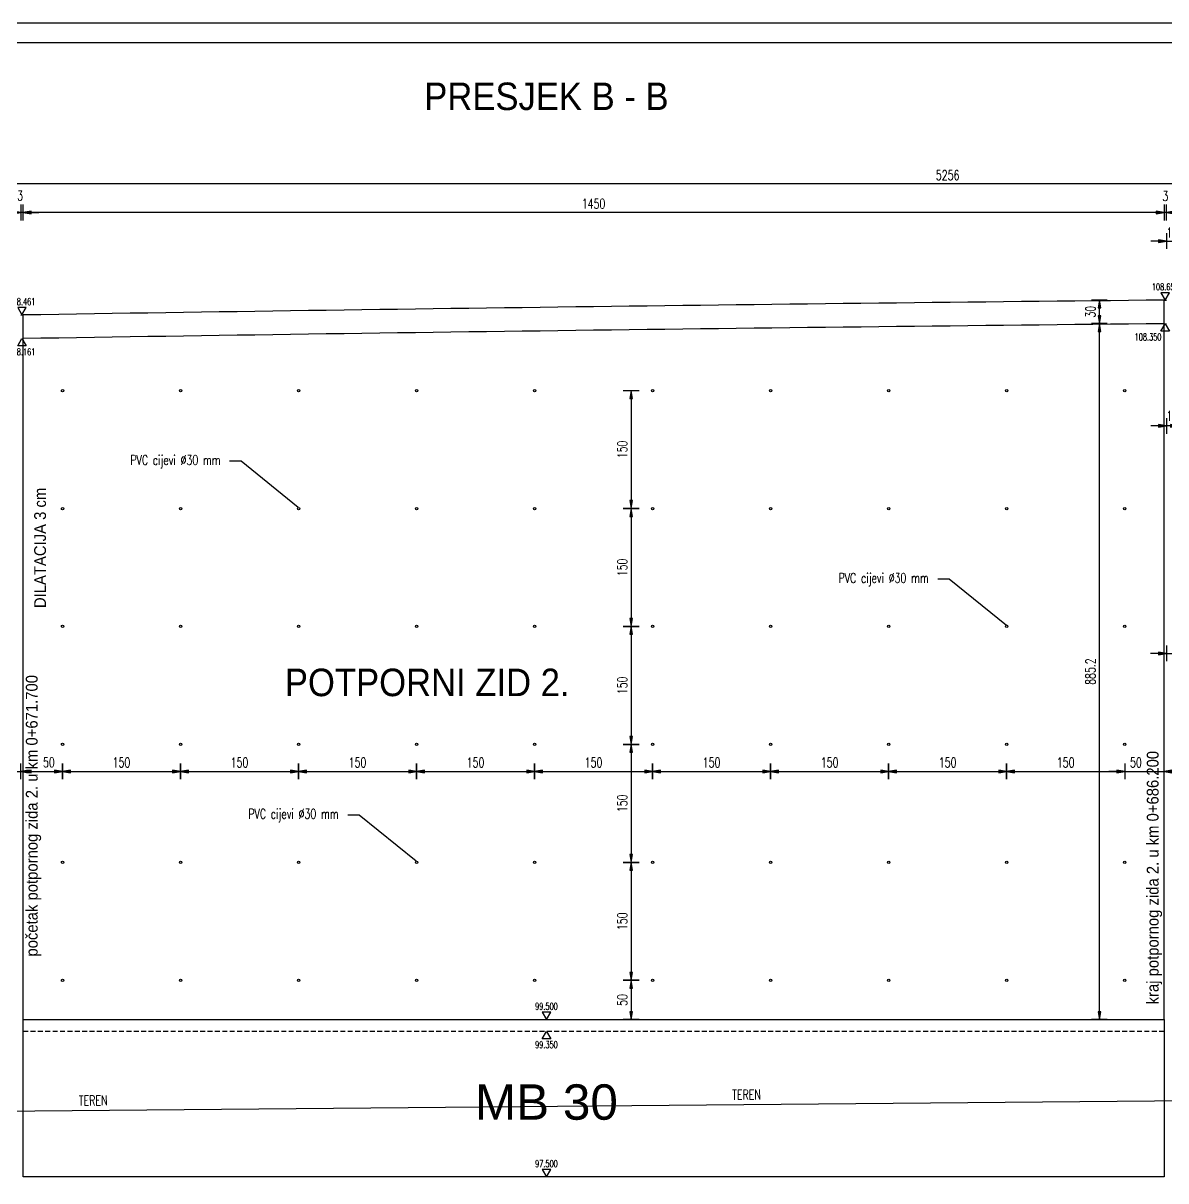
# Model space of a CAD drawing. Extents: x 5880 to 13065, y 60271 to 65757.
# Drawn here: x 7778 to 9230, y 64285 to 65757 of the extents above; entities that cross this region are included whole.
import ezdxf
from ezdxf.enums import TextEntityAlignment as Align

# ---------------------------------------------------------------- set-up
doc = ezdxf.new("R2010")
doc.units = 0
doc.header["$LTSCALE"] = 50
doc.header["$PDMODE"] = 34
doc.header["$PDSIZE"] = 5
doc.linetypes.add('HIDDEN2', pattern=[0.1875, 0.125, -0.0625])
doc.layers.get('DEFPOINTS').update_dxf_attribs({"linetype": 'CONTINUOUS'})
for name, color, linetype in [('BETON', 7, 'CONTINUOUS'), ('KOTE', 4, 'CONTINUOUS'), ('NEVIDLJIVO', 9, 'HIDDEN2'), ('TANKO', 8, 'CONTINUOUS'), ('TEKST', 7, 'CONTINUOUS')]:
    doc.layers.add(name, color=color, linetype=linetype)
doc.styles.add('KOTE', font='romans.shx', dxfattribs={"width": 0.7})
doc.styles.add('NASLOV', font='ARIAL.TTF')
doc.styles.get("Standard").update_dxf_attribs({"font": 'romans.shx', "width": 0.9})
doc.dimstyles.new('M50', dxfattribs={"dimscale": 100, "dimtxt": 0.125, "dimasz": 0.1, "dimexe": 0.4, "dimexo": 2, "dimgap": 0.05, "dimtad": 1, "dimdec": 1, "dimrnd": 0.01, "dimdsep": 46, "dimtxsty": 'KOTE', "dimblk1": 'S', "dimblk2": 'S', "dimsah": 1, "dimcen": 0.4, "dimdle": 0.4, "dimse1": 1, "dimse2": 1, "dimclrd": 8, "dimclre": 251, "dimclrt": 4, "dimadec": 0, "dimazin": 0, "dimtfac": 1, "dimtdec": 1, "dimtmove": 2, "dimatfit": 3, "dimldrblk": 'S', "dimfxl": 0, "dimtvp": 1, "dimtolj": 1, "dimtzin": 4, "dimarcsym": 0})

# ---------------------------------------------------------------- blocks, each defined once
blk = doc.blocks.new('GKOT')
at = {"layer": 'TANKO'}
blk.add_lwpolyline([(0, 0), (0.155, 0.268), (-0.155, 0.268)], close=True, dxfattribs=at)
at = {"layer": 'KOTE', "style": 'KOTE', "width": 0.7}
blk.add_attdef('KOTA', text='', height=0.25, dxfattribs=at).set_placement((0, 0.482), align=Align.MIDDLE)
blk = doc.blocks.new('S')
at = {"layer": 'KOTE', "color": 9}
blk.add_line((0, 1), (0, -1), dxfattribs=at)
blk.add_lwpolyline([(-1, 0.17), (-1, -0.17), (0, 0)], close=True, dxfattribs=at)
at = {"layer": 'KOTE', "color": 9, "linetype": 'ByBlock'}
blk.add_solid([(-1, 0.17), (-1, -0.17), (0, 0)], dxfattribs=at)
blk = doc.blocks.new('*D129')
at = {"layer": 'DEFPOINTS', "color": 0}
for p in [(9228.2, 65516.3), (9228.2, 65404.9), (9231.3, 65404.9)]:
    blk.add_point(p, dxfattribs=at)
at = {"layer": 'TANKO', "color": 8, "lineweight": -2}
for p, q in [((9218.2, 65516.3), (9208.2, 65516.3)), ((9231.3, 65516.3), (9228.2, 65516.3)), ((9241.3, 65516.3), (9251.3, 65516.3))]:
    blk.add_line(p, q, dxfattribs=at)
at = {"layer": 'TANKO', "color": 8, "lineweight": -2, "xscale": 10, "yscale": 10, "zscale": 10}
blk.add_blockref('S', (9228.2, 65516.3), dxfattribs=at)
at = {"layer": 'TANKO', "color": 8, "lineweight": -2, "xscale": 10, "yscale": 10, "zscale": 10, "rotation": 180}
blk.add_blockref('S', (9231.3, 65516.3), dxfattribs=at)
at = {"layer": 'TANKO', "color": 4, "insert": (9229.9, 65537.2), "char_height": 12.5, "attachment_point": 5, "style": 'KOTE'}
blk.add_mtext('\\A1;3', dxfattribs=at)
blk = doc.blocks.new('*D130')
at = {"layer": 'DEFPOINTS', "color": 0}
for p in [(7778.2, 65516.3), (9228.2, 65404.9), (7778.2, 65386)]:
    blk.add_point(p, dxfattribs=at)
at = {"layer": 'TANKO', "color": 8, "lineweight": -2}
blk.add_line((9218.2, 65516.3), (7788.2, 65516.3), dxfattribs=at)
at = {"layer": 'TANKO', "color": 8, "lineweight": -2, "xscale": 10, "yscale": 10, "zscale": 10, "rotation": 180}
blk.add_blockref('S', (7778.2, 65516.3), dxfattribs=at)
at = {"layer": 'TANKO', "color": 8, "lineweight": -2, "xscale": 10, "yscale": 10, "zscale": 10}
blk.add_blockref('S', (9228.2, 65516.3), dxfattribs=at)
at = {"layer": 'TANKO', "color": 4, "insert": (8503.2, 65527.5), "char_height": 12.5, "attachment_point": 5, "style": 'KOTE'}
blk.add_mtext('\\A1;1450', dxfattribs=at)
blk = doc.blocks.new('*D131')
at = {"layer": 'DEFPOINTS', "color": 0}
for p in [(7775.2, 65516.3), (7775.2, 65385.9), (7778.2, 65386)]:
    blk.add_point(p, dxfattribs=at)
at = {"layer": 'TANKO', "color": 8, "lineweight": -2}
for p, q in [((7765.2, 65516.3), (7755.2, 65516.3)), ((7778.2, 65516.3), (7775.2, 65516.3)), ((7788.2, 65516.3), (7798.2, 65516.3))]:
    blk.add_line(p, q, dxfattribs=at)
at = {"layer": 'TANKO', "color": 8, "lineweight": -2, "xscale": 10, "yscale": 10, "zscale": 10}
blk.add_blockref('S', (7775.2, 65516.3), dxfattribs=at)
at = {"layer": 'TANKO', "color": 8, "lineweight": -2, "xscale": 10, "yscale": 10, "zscale": 10, "rotation": 180}
blk.add_blockref('S', (7778.2, 65516.3), dxfattribs=at)
at = {"layer": 'TANKO', "color": 4, "insert": (7774.4, 65537.8), "char_height": 12.5, "attachment_point": 5, "style": 'KOTE'}
blk.add_mtext('\\A1;3', dxfattribs=at)
blk = doc.blocks.new('*D132')
at = {"layer": 'DEFPOINTS', "color": 0}
for p in [(9146, 65375.1), (9246.3, 65375.1), (9246.2, 64489.9)]:
    blk.add_point(p, dxfattribs=at)
at = {"layer": 'TANKO', "color": 8, "lineweight": -2}
blk.add_line((9146, 64499.9), (9146, 65365.1), dxfattribs=at)
at = {"layer": 'TANKO', "color": 8, "lineweight": -2, "xscale": 10, "yscale": 10, "zscale": 10}
for p, rotation in [((9146, 65375.1), 89.99801480159866), ((9146, 64489.9), 269.9980148015986)]:
    blk.add_blockref('S', p, dxfattribs=dict(at, rotation=rotation))
at = {"layer": 'TANKO', "color": 4, "insert": (9134.7, 64932.5), "char_height": 12.5, "attachment_point": 5, "rotation": 89.998, "style": 'KOTE'}
blk.add_mtext('\\A1;885.2', dxfattribs=at)
blk = doc.blocks.new('*D133')
at = {"layer": 'DEFPOINTS', "color": 0}
for p in [(9146, 65405.1), (9246.3, 65405.1), (9246.3, 65375.1)]:
    blk.add_point(p, dxfattribs=at)
at = {"layer": 'TANKO', "color": 8, "lineweight": -2}
blk.add_line((9146, 65385.1), (9146, 65395.1), dxfattribs=at)
at = {"layer": 'TANKO', "color": 8, "lineweight": -2, "xscale": 10, "yscale": 10, "zscale": 10}
for p, rotation in [((9146, 65405.1), 89.99801480159866), ((9146, 65375.1), 269.9980148015986)]:
    blk.add_blockref('S', p, dxfattribs=dict(at, rotation=rotation))
at = {"layer": 'TANKO', "color": 4, "insert": (9134.8, 65390.1), "char_height": 12.5, "attachment_point": 5, "rotation": 89.998, "style": 'KOTE'}
blk.add_mtext('\\A1;30', dxfattribs=at)
blk = doc.blocks.new('*D137')
at = {"layer": 'DEFPOINTS', "color": 0}
for p in [(6325.2, 65552.6), (11581.2, 65417.8), (6325.2, 65358.6)]:
    blk.add_point(p, dxfattribs=at)
at = {"layer": 'TANKO', "color": 8, "lineweight": -2}
blk.add_line((11571.2, 65552.6), (6335.2, 65552.6), dxfattribs=at)
at = {"layer": 'TANKO', "color": 8, "lineweight": -2, "xscale": 10, "yscale": 10, "zscale": 10, "rotation": 180}
blk.add_blockref('S', (6325.2, 65552.6), dxfattribs=at)
at = {"layer": 'TANKO', "color": 8, "lineweight": -2, "xscale": 10, "yscale": 10, "zscale": 10}
blk.add_blockref('S', (11581.2, 65552.6), dxfattribs=at)
at = {"layer": 'TANKO', "color": 4, "insert": (8953.2, 65563.8), "char_height": 12.5, "attachment_point": 5, "style": 'KOTE'}
blk.add_mtext('\\A1;5256', dxfattribs=at)
blk = doc.blocks.new('*D152')
at = {"layer": 'DEFPOINTS', "color": 0}
for p in [(9246.3, 65305.1), (9271.3, 65305.1), (9271.3, 65244.9)]:
    blk.add_point(p, dxfattribs=at)
at = {"layer": 'TANKO', "color": 8, "lineweight": -2}
for p, q in [((9236.3, 65244.9), (9226.3, 65244.9)), ((9246.3, 65244.9), (9271.3, 65244.9)), ((9281.3, 65244.9), (9291.3, 65244.9))]:
    blk.add_line(p, q, dxfattribs=at)
at = {"layer": 'TANKO', "color": 8, "lineweight": -2, "xscale": 10, "yscale": 10, "zscale": 10}
blk.add_blockref('S', (9246.3, 65244.9), dxfattribs=at)
at = {"layer": 'TANKO', "color": 8, "lineweight": -2, "xscale": 10, "yscale": 10, "zscale": 10, "rotation": 180}
blk.add_blockref('S', (9271.3, 65244.9), dxfattribs=at)
at = {"layer": 'TANKO', "color": 4, "insert": (9258.8, 65256.2), "char_height": 12.5, "attachment_point": 5, "style": 'KOTE'}
blk.add_mtext('\\A1;25', dxfattribs=at)
blk = doc.blocks.new('*D587')
at = {"layer": 'DEFPOINTS', "color": 0}
for p in [(9231.3, 65305.1), (9246.2, 65305.1), (9231.3, 65244.9)]:
    blk.add_point(p, dxfattribs=at)
at = {"layer": 'TANKO', "color": 8, "lineweight": -2}
for p, q in [((9221.3, 65244.9), (9211.3, 65244.9)), ((9246.2, 65244.9), (9231.3, 65244.9)), ((9256.2, 65244.9), (9266.2, 65244.9))]:
    blk.add_line(p, q, dxfattribs=at)
at = {"layer": 'TANKO', "color": 8, "lineweight": -2, "xscale": 10, "yscale": 10, "zscale": 10}
blk.add_blockref('S', (9231.3, 65244.9), dxfattribs=at)
at = {"layer": 'TANKO', "color": 8, "lineweight": -2, "xscale": 10, "yscale": 10, "zscale": 10, "rotation": 180}
blk.add_blockref('S', (9246.2, 65244.9), dxfattribs=at)
at = {"layer": 'TANKO', "color": 4, "insert": (9238.7, 65257.7), "char_height": 12.5, "attachment_point": 5, "style": 'KOTE'}
blk.add_mtext('\\A1;15', dxfattribs=at)
blk = doc.blocks.new('*D588')
at = {"layer": 'DEFPOINTS', "color": 0}
for p in [(9246.2, 65479.9), (9231.3, 65404.9), (9246.2, 65405.1)]:
    blk.add_point(p, dxfattribs=at)
at = {"layer": 'TANKO', "color": 8, "lineweight": -2}
for p, q in [((9221.3, 65479.9), (9211.3, 65479.9)), ((9231.3, 65479.9), (9246.2, 65479.9)), ((9256.2, 65479.9), (9266.2, 65479.9))]:
    blk.add_line(p, q, dxfattribs=at)
at = {"layer": 'TANKO', "color": 8, "lineweight": -2, "xscale": 10, "yscale": 10, "zscale": 10}
blk.add_blockref('S', (9231.3, 65479.9), dxfattribs=at)
at = {"layer": 'TANKO', "color": 8, "lineweight": -2, "xscale": 10, "yscale": 10, "zscale": 10, "rotation": 180}
blk.add_blockref('S', (9246.2, 65479.9), dxfattribs=at)
at = {"layer": 'TANKO', "color": 4, "insert": (9238.7, 65490.8), "char_height": 12.5, "attachment_point": 5, "style": 'KOTE'}
blk.add_mtext('\\A1;15', dxfattribs=at)
blk = doc.blocks.new('dKOT')
at = {"layer": 'TANKO'}
blk.add_lwpolyline([(0, 0), (0.155, -0.268), (-0.155, -0.268)], close=True, dxfattribs=at)
at = {"layer": 'KOTE', "style": 'KOTE', "width": 0.7}
blk.add_attdef('KOTA', text='', height=0.25, dxfattribs=at).set_placement((0, -0.482), align=Align.MIDDLE)
blk = doc.blocks.new('*D632')
at = {"layer": 'DEFPOINTS', "color": 0}
for p in [(7725.2, 64838.4), (7775.2, 64824.7), (7775.2, 64805.6)]:
    blk.add_point(p, dxfattribs=at)
at = {"layer": 'TANKO', "color": 8, "lineweight": -2}
for p, q in [((7715.2, 64805.6), (7705.2, 64805.6)), ((7725.2, 64805.6), (7775.2, 64805.6)), ((7785.2, 64805.6), (7795.2, 64805.6))]:
    blk.add_line(p, q, dxfattribs=at)
at = {"layer": 'TANKO', "color": 8, "lineweight": -2, "xscale": 10, "yscale": 10, "zscale": 10}
blk.add_blockref('S', (7725.2, 64805.6), dxfattribs=at)
at = {"layer": 'TANKO', "color": 8, "lineweight": -2, "xscale": 10, "yscale": 10, "zscale": 10, "rotation": 180}
blk.add_blockref('S', (7775.2, 64805.6), dxfattribs=at)
at = {"layer": 'TANKO', "color": 4, "insert": (7739.5, 64816.9), "char_height": 12.5, "attachment_point": 5, "style": 'KOTE'}
blk.add_mtext('\\A1;50', dxfattribs=at)
blk = doc.blocks.new('*D633')
at = {"layer": 'DEFPOINTS', "color": 0}
for p in [(8576.7, 65289.9), (8551, 65139.9), (8576.7, 65139.9)]:
    blk.add_point(p, dxfattribs=at)
at = {"layer": 'TANKO', "color": 8, "lineweight": -2}
blk.add_line((8551, 65279.9), (8551, 65149.9), dxfattribs=at)
at = {"layer": 'TANKO', "color": 8, "lineweight": -2, "xscale": 10, "yscale": 10, "zscale": 10}
for p, rotation in [((8551, 65289.9), 90), ((8551, 65139.9), 270)]:
    blk.add_blockref('S', p, dxfattribs=dict(at, rotation=rotation))
at = {"layer": 'TANKO', "color": 4, "insert": (8539.7, 65214.9), "char_height": 12.5, "attachment_point": 5, "rotation": 90, "style": 'KOTE'}
blk.add_mtext('\\A1;150', dxfattribs=at)
blk = doc.blocks.new('*D634')
at = {"layer": 'DEFPOINTS', "color": 0}
for p in [(8576.7, 65139.9), (8551, 64989.9), (8576.7, 64989.9)]:
    blk.add_point(p, dxfattribs=at)
at = {"layer": 'TANKO', "color": 8, "lineweight": -2}
blk.add_line((8551, 65129.9), (8551, 64999.9), dxfattribs=at)
at = {"layer": 'TANKO', "color": 8, "lineweight": -2, "xscale": 10, "yscale": 10, "zscale": 10}
for p, rotation in [((8551, 65139.9), 90), ((8551, 64989.9), 270)]:
    blk.add_blockref('S', p, dxfattribs=dict(at, rotation=rotation))
at = {"layer": 'TANKO', "color": 4, "insert": (8539.7, 65064.9), "char_height": 12.5, "attachment_point": 5, "rotation": 90, "style": 'KOTE'}
blk.add_mtext('\\A1;150', dxfattribs=at)
blk = doc.blocks.new('*D635')
at = {"layer": 'DEFPOINTS', "color": 0}
for p in [(8576.7, 64989.9), (8551, 64839.9), (8576.7, 64839.9)]:
    blk.add_point(p, dxfattribs=at)
at = {"layer": 'TANKO', "color": 8, "lineweight": -2}
blk.add_line((8551, 64979.9), (8551, 64849.9), dxfattribs=at)
at = {"layer": 'TANKO', "color": 8, "lineweight": -2, "xscale": 10, "yscale": 10, "zscale": 10}
for p, rotation in [((8551, 64989.9), 90), ((8551, 64839.9), 270)]:
    blk.add_blockref('S', p, dxfattribs=dict(at, rotation=rotation))
at = {"layer": 'TANKO', "color": 4, "insert": (8539.7, 64914.9), "char_height": 12.5, "attachment_point": 5, "rotation": 90, "style": 'KOTE'}
blk.add_mtext('\\A1;150', dxfattribs=at)
blk = doc.blocks.new('*D636')
at = {"layer": 'DEFPOINTS', "color": 0}
for p in [(8576.7, 64839.9), (8551, 64689.9), (8576.7, 64689.9)]:
    blk.add_point(p, dxfattribs=at)
at = {"layer": 'TANKO', "color": 8, "lineweight": -2}
blk.add_line((8551, 64829.9), (8551, 64699.9), dxfattribs=at)
at = {"layer": 'TANKO', "color": 8, "lineweight": -2, "xscale": 10, "yscale": 10, "zscale": 10}
for p, rotation in [((8551, 64839.9), 90), ((8551, 64689.9), 270)]:
    blk.add_blockref('S', p, dxfattribs=dict(at, rotation=rotation))
at = {"layer": 'TANKO', "color": 4, "insert": (8539.7, 64764.9), "char_height": 12.5, "attachment_point": 5, "rotation": 90, "style": 'KOTE'}
blk.add_mtext('\\A1;150', dxfattribs=at)
blk = doc.blocks.new('*D637')
at = {"layer": 'DEFPOINTS', "color": 0}
for p in [(8576.7, 64689.9), (8551, 64539.9), (8576.7, 64539.9)]:
    blk.add_point(p, dxfattribs=at)
at = {"layer": 'TANKO', "color": 8, "lineweight": -2}
blk.add_line((8551, 64679.9), (8551, 64549.9), dxfattribs=at)
at = {"layer": 'TANKO', "color": 8, "lineweight": -2, "xscale": 10, "yscale": 10, "zscale": 10}
for p, rotation in [((8551, 64689.9), 90), ((8551, 64539.9), 270)]:
    blk.add_blockref('S', p, dxfattribs=dict(at, rotation=rotation))
at = {"layer": 'TANKO', "color": 4, "insert": (8539.7, 64614.9), "char_height": 12.5, "attachment_point": 5, "rotation": 90, "style": 'KOTE'}
blk.add_mtext('\\A1;150', dxfattribs=at)
blk = doc.blocks.new('*D638')
at = {"layer": 'DEFPOINTS', "color": 0}
for p in [(8576.7, 64539.9), (8551, 64489.9), (8576.7, 64489.9)]:
    blk.add_point(p, dxfattribs=at)
at = {"layer": 'TANKO', "color": 8, "lineweight": -2}
blk.add_line((8551, 64529.9), (8551, 64499.9), dxfattribs=at)
at = {"layer": 'TANKO', "color": 8, "lineweight": -2, "xscale": 10, "yscale": 10, "zscale": 10}
for p, rotation in [((8551, 64539.9), 90), ((8551, 64489.9), 270)]:
    blk.add_blockref('S', p, dxfattribs=dict(at, rotation=rotation))
at = {"layer": 'TANKO', "color": 4, "insert": (8539.7, 64514.9), "char_height": 12.5, "attachment_point": 5, "rotation": 90, "style": 'KOTE'}
blk.add_mtext('\\A1;50', dxfattribs=at)
blk = doc.blocks.new('*D639')
at = {"layer": 'DEFPOINTS', "color": 0}
for p in [(7828.2, 64838.4), (7778.2, 64826.6), (7828.2, 64805.6)]:
    blk.add_point(p, dxfattribs=at)
at = {"layer": 'TANKO', "color": 8, "lineweight": -2}
blk.add_line((7788.2, 64805.6), (7818.2, 64805.6), dxfattribs=at)
at = {"layer": 'TANKO', "color": 8, "lineweight": -2, "xscale": 10, "yscale": 10, "zscale": 10, "rotation": 180}
blk.add_blockref('S', (7778.2, 64805.6), dxfattribs=at)
at = {"layer": 'TANKO', "color": 8, "lineweight": -2, "xscale": 10, "yscale": 10, "zscale": 10}
blk.add_blockref('S', (7828.2, 64805.6), dxfattribs=at)
at = {"layer": 'TANKO', "color": 4, "insert": (7810.9, 64817.1), "char_height": 12.5, "attachment_point": 5, "style": 'KOTE'}
blk.add_mtext('\\A1;50', dxfattribs=at)
blk = doc.blocks.new('*D640')
at = {"layer": 'DEFPOINTS', "color": 0}
for p in [(7828.2, 64838.4), (7978.2, 64838.4), (7978.2, 64805.6)]:
    blk.add_point(p, dxfattribs=at)
at = {"layer": 'TANKO', "color": 8, "lineweight": -2}
blk.add_line((7838.2, 64805.6), (7968.2, 64805.6), dxfattribs=at)
at = {"layer": 'TANKO', "color": 8, "lineweight": -2, "xscale": 10, "yscale": 10, "zscale": 10, "rotation": 180}
blk.add_blockref('S', (7828.2, 64805.6), dxfattribs=at)
at = {"layer": 'TANKO', "color": 8, "lineweight": -2, "xscale": 10, "yscale": 10, "zscale": 10}
blk.add_blockref('S', (7978.2, 64805.6), dxfattribs=at)
at = {"layer": 'TANKO', "color": 4, "insert": (7903.2, 64816.9), "char_height": 12.5, "attachment_point": 5, "style": 'KOTE'}
blk.add_mtext('\\A1;150', dxfattribs=at)
blk = doc.blocks.new('*D641')
at = {"layer": 'DEFPOINTS', "color": 0}
for p in [(7978.2, 64838.4), (8128.2, 64838.4), (8128.2, 64805.6)]:
    blk.add_point(p, dxfattribs=at)
at = {"layer": 'TANKO', "color": 8, "lineweight": -2}
blk.add_line((7988.2, 64805.6), (8118.2, 64805.6), dxfattribs=at)
at = {"layer": 'TANKO', "color": 8, "lineweight": -2, "xscale": 10, "yscale": 10, "zscale": 10, "rotation": 180}
blk.add_blockref('S', (7978.2, 64805.6), dxfattribs=at)
at = {"layer": 'TANKO', "color": 8, "lineweight": -2, "xscale": 10, "yscale": 10, "zscale": 10}
blk.add_blockref('S', (8128.2, 64805.6), dxfattribs=at)
at = {"layer": 'TANKO', "color": 4, "insert": (8053.2, 64816.9), "char_height": 12.5, "attachment_point": 5, "style": 'KOTE'}
blk.add_mtext('\\A1;150', dxfattribs=at)
blk = doc.blocks.new('*D642')
at = {"layer": 'DEFPOINTS', "color": 0}
for p in [(8128.2, 64838.4), (8278.2, 64838.4), (8278.2, 64805.6)]:
    blk.add_point(p, dxfattribs=at)
at = {"layer": 'TANKO', "color": 8, "lineweight": -2}
blk.add_line((8138.2, 64805.6), (8268.2, 64805.6), dxfattribs=at)
at = {"layer": 'TANKO', "color": 8, "lineweight": -2, "xscale": 10, "yscale": 10, "zscale": 10, "rotation": 180}
blk.add_blockref('S', (8128.2, 64805.6), dxfattribs=at)
at = {"layer": 'TANKO', "color": 8, "lineweight": -2, "xscale": 10, "yscale": 10, "zscale": 10}
blk.add_blockref('S', (8278.2, 64805.6), dxfattribs=at)
at = {"layer": 'TANKO', "color": 4, "insert": (8203.2, 64816.9), "char_height": 12.5, "attachment_point": 5, "style": 'KOTE'}
blk.add_mtext('\\A1;150', dxfattribs=at)
blk = doc.blocks.new('*D643')
at = {"layer": 'DEFPOINTS', "color": 0}
for p in [(8278.2, 64838.4), (8428.2, 64838.4), (8428.2, 64805.6)]:
    blk.add_point(p, dxfattribs=at)
at = {"layer": 'TANKO', "color": 8, "lineweight": -2}
blk.add_line((8288.2, 64805.6), (8418.2, 64805.6), dxfattribs=at)
at = {"layer": 'TANKO', "color": 8, "lineweight": -2, "xscale": 10, "yscale": 10, "zscale": 10, "rotation": 180}
blk.add_blockref('S', (8278.2, 64805.6), dxfattribs=at)
at = {"layer": 'TANKO', "color": 8, "lineweight": -2, "xscale": 10, "yscale": 10, "zscale": 10}
blk.add_blockref('S', (8428.2, 64805.6), dxfattribs=at)
at = {"layer": 'TANKO', "color": 4, "insert": (8353.2, 64816.9), "char_height": 12.5, "attachment_point": 5, "style": 'KOTE'}
blk.add_mtext('\\A1;150', dxfattribs=at)
blk = doc.blocks.new('*D644')
at = {"layer": 'DEFPOINTS', "color": 0}
for p in [(8428.2, 64838.4), (8578.2, 64838.4), (8578.2, 64805.6)]:
    blk.add_point(p, dxfattribs=at)
at = {"layer": 'TANKO', "color": 8, "lineweight": -2}
blk.add_line((8438.2, 64805.6), (8568.2, 64805.6), dxfattribs=at)
at = {"layer": 'TANKO', "color": 8, "lineweight": -2, "xscale": 10, "yscale": 10, "zscale": 10, "rotation": 180}
blk.add_blockref('S', (8428.2, 64805.6), dxfattribs=at)
at = {"layer": 'TANKO', "color": 8, "lineweight": -2, "xscale": 10, "yscale": 10, "zscale": 10}
blk.add_blockref('S', (8578.2, 64805.6), dxfattribs=at)
at = {"layer": 'TANKO', "color": 4, "insert": (8503.2, 64816.9), "char_height": 12.5, "attachment_point": 5, "style": 'KOTE'}
blk.add_mtext('\\A1;150', dxfattribs=at)
blk = doc.blocks.new('*D645')
at = {"layer": 'DEFPOINTS', "color": 0}
for p in [(8578.2, 64838.4), (8728.2, 64838.4), (8728.2, 64805.6)]:
    blk.add_point(p, dxfattribs=at)
at = {"layer": 'TANKO', "color": 8, "lineweight": -2}
blk.add_line((8588.2, 64805.6), (8718.2, 64805.6), dxfattribs=at)
at = {"layer": 'TANKO', "color": 8, "lineweight": -2, "xscale": 10, "yscale": 10, "zscale": 10, "rotation": 180}
blk.add_blockref('S', (8578.2, 64805.6), dxfattribs=at)
at = {"layer": 'TANKO', "color": 8, "lineweight": -2, "xscale": 10, "yscale": 10, "zscale": 10}
blk.add_blockref('S', (8728.2, 64805.6), dxfattribs=at)
at = {"layer": 'TANKO', "color": 4, "insert": (8653.2, 64816.9), "char_height": 12.5, "attachment_point": 5, "style": 'KOTE'}
blk.add_mtext('\\A1;150', dxfattribs=at)
blk = doc.blocks.new('*D646')
at = {"layer": 'DEFPOINTS', "color": 0}
for p in [(8728.2, 64838.4), (8878.2, 64838.4), (8878.2, 64805.6)]:
    blk.add_point(p, dxfattribs=at)
at = {"layer": 'TANKO', "color": 8, "lineweight": -2}
blk.add_line((8738.2, 64805.6), (8868.2, 64805.6), dxfattribs=at)
at = {"layer": 'TANKO', "color": 8, "lineweight": -2, "xscale": 10, "yscale": 10, "zscale": 10, "rotation": 180}
blk.add_blockref('S', (8728.2, 64805.6), dxfattribs=at)
at = {"layer": 'TANKO', "color": 8, "lineweight": -2, "xscale": 10, "yscale": 10, "zscale": 10}
blk.add_blockref('S', (8878.2, 64805.6), dxfattribs=at)
at = {"layer": 'TANKO', "color": 4, "insert": (8803.2, 64816.9), "char_height": 12.5, "attachment_point": 5, "style": 'KOTE'}
blk.add_mtext('\\A1;150', dxfattribs=at)
blk = doc.blocks.new('*D647')
at = {"layer": 'DEFPOINTS', "color": 0}
for p in [(8878.2, 64838.4), (9028.2, 64838.4), (9028.2, 64805.6)]:
    blk.add_point(p, dxfattribs=at)
at = {"layer": 'TANKO', "color": 8, "lineweight": -2}
blk.add_line((8888.2, 64805.6), (9018.2, 64805.6), dxfattribs=at)
at = {"layer": 'TANKO', "color": 8, "lineweight": -2, "xscale": 10, "yscale": 10, "zscale": 10, "rotation": 180}
blk.add_blockref('S', (8878.2, 64805.6), dxfattribs=at)
at = {"layer": 'TANKO', "color": 8, "lineweight": -2, "xscale": 10, "yscale": 10, "zscale": 10}
blk.add_blockref('S', (9028.2, 64805.6), dxfattribs=at)
at = {"layer": 'TANKO', "color": 4, "insert": (8953.2, 64816.9), "char_height": 12.5, "attachment_point": 5, "style": 'KOTE'}
blk.add_mtext('\\A1;150', dxfattribs=at)
blk = doc.blocks.new('*D648')
at = {"layer": 'DEFPOINTS', "color": 0}
for p in [(9028.2, 64838.4), (9178.2, 64838.4), (9178.2, 64805.6)]:
    blk.add_point(p, dxfattribs=at)
at = {"layer": 'TANKO', "color": 8, "lineweight": -2}
blk.add_line((9038.2, 64805.6), (9168.2, 64805.6), dxfattribs=at)
at = {"layer": 'TANKO', "color": 8, "lineweight": -2, "xscale": 10, "yscale": 10, "zscale": 10, "rotation": 180}
blk.add_blockref('S', (9028.2, 64805.6), dxfattribs=at)
at = {"layer": 'TANKO', "color": 8, "lineweight": -2, "xscale": 10, "yscale": 10, "zscale": 10}
blk.add_blockref('S', (9178.2, 64805.6), dxfattribs=at)
at = {"layer": 'TANKO', "color": 4, "insert": (9103.2, 64816.9), "char_height": 12.5, "attachment_point": 5, "style": 'KOTE'}
blk.add_mtext('\\A1;150', dxfattribs=at)
blk = doc.blocks.new('*D649')
at = {"layer": 'DEFPOINTS', "color": 0}
for p in [(9178.2, 64838.4), (9228.2, 64824.7), (9228.2, 64805.6)]:
    blk.add_point(p, dxfattribs=at)
at = {"layer": 'TANKO', "color": 8, "lineweight": -2}
for p, q in [((9168.2, 64805.6), (9158.2, 64805.6)), ((9178.2, 64805.6), (9228.2, 64805.6)), ((9238.2, 64805.6), (9248.2, 64805.6))]:
    blk.add_line(p, q, dxfattribs=at)
at = {"layer": 'TANKO', "color": 8, "lineweight": -2, "xscale": 10, "yscale": 10, "zscale": 10}
blk.add_blockref('S', (9178.2, 64805.6), dxfattribs=at)
at = {"layer": 'TANKO', "color": 8, "lineweight": -2, "xscale": 10, "yscale": 10, "zscale": 10, "rotation": 180}
blk.add_blockref('S', (9228.2, 64805.6), dxfattribs=at)
at = {"layer": 'TANKO', "color": 4, "insert": (9192.5, 64816.9), "char_height": 12.5, "attachment_point": 5, "style": 'KOTE'}
blk.add_mtext('\\A1;50', dxfattribs=at)
blk = doc.blocks.new('*D656')
at = {"layer": 'DEFPOINTS', "color": 0}
for p in [(9281.2, 64988.4), (9231.2, 64976.6), (9281.2, 64955.6)]:
    blk.add_point(p, dxfattribs=at)
at = {"layer": 'TANKO', "color": 8, "lineweight": -2}
for p, q in [((9221.2, 64955.6), (9211.2, 64955.6)), ((9231.2, 64955.6), (9281.2, 64955.6)), ((9291.2, 64955.6), (9301.2, 64955.6))]:
    blk.add_line(p, q, dxfattribs=at)
at = {"layer": 'TANKO', "color": 8, "lineweight": -2, "xscale": 10, "yscale": 10, "zscale": 10}
blk.add_blockref('S', (9231.2, 64955.6), dxfattribs=at)
at = {"layer": 'TANKO', "color": 8, "lineweight": -2, "xscale": 10, "yscale": 10, "zscale": 10, "rotation": 180}
blk.add_blockref('S', (9281.2, 64955.6), dxfattribs=at)
at = {"layer": 'TANKO', "color": 4, "insert": (9262.1, 64966.3), "char_height": 12.5, "attachment_point": 5, "style": 'KOTE'}
blk.add_mtext('\\A1;50', dxfattribs=at)

msp = doc.modelspace()

# ---------------------------------------------------------------- linework, layer by layer
at = {"layer": 'BETON'}
for p, q in [((9228.24, 64489.86), (9228.24, 65404.87)), ((7778.25, 64489.86), (7778.25, 65385.98))]:
    msp.add_line(p, q, dxfattribs=at)
at = {"layer": 'BETON', "color": 84}
msp.add_line((6182.24, 64359.67), (10020.25, 64394), dxfattribs=at)
at = {"layer": 'BETON'}
for points in [[(5965.91, 63020.31), (13065.28, 63020.31), (13065.28, 65757.1), (5965.91, 65757.1)], [(6090.91, 63045.31), (13040.28, 63045.31), (13040.28, 65732.1), (6090.91, 65732.1)], [(9228.25, 64289.86), (7778.25, 64289.86), (7778.25, 64489.86), (9228.25, 64489.86)]]:
    msp.add_lwpolyline(points, close=True, dxfattribs=at)
for centre, radius, start, end in [((11759.97, -184582.31), 250000, 90.580241, 90.9125835), ((11759.57, -184547.89), 249935.58, 90.5802981, 90.9127264)]:
    msp.add_arc(centre, radius, start, end, dxfattribs=at)
at = {"layer": 'NEVIDLJIVO'}
msp.add_line((9228.25, 64474.86), (7778.25, 64474.86), dxfattribs=at)
at = {"layer": 'TANKO'}
for p, q in [((9228.24, 65404.87), (9231.25, 65404.9)), ((7775.23, 65385.93), (7778.25, 65385.98)), ((9228.24, 65374.87), (9231.25, 65374.9)), ((8055.2, 65199.89), (8040.69, 65199.89)), ((8127.8, 65141.29), (8055.2, 65199.89)), ((8955.2, 65049.89), (8940.69, 65049.89)), ((9027.8, 64991.29), (8955.2, 65049.89)), ((8205.2, 64749.89), (8190.69, 64749.89)), ((8277.8, 64691.29), (8205.2, 64749.89))]:
    msp.add_line(p, q, dxfattribs=at)
for centre in [(7828.25, 65289.86), (7978.25, 65289.86), (8128.25, 65289.86), (8278.25, 65289.86), (8428.25, 65289.86), (8578.25, 65289.86), (8728.25, 65289.86), (8878.25, 65289.86), (9028.25, 65289.86), (9178.25, 65289.86), (7828.25, 65139.86), (7978.25, 65139.86), (8128.25, 65139.86), (8278.25, 65139.86), (8428.25, 65139.86), (8578.25, 65139.86), (8728.25, 65139.86), (8878.25, 65139.86), (9028.25, 65139.86), (9178.25, 65139.86), (7828.25, 64989.86), (7978.25, 64989.86), (8128.25, 64989.86), (8278.25, 64989.86), (8428.25, 64989.86), (8578.25, 64989.86), (8728.25, 64989.86), (8878.25, 64989.86), (9028.25, 64989.86), (9178.25, 64989.86), (7828.25, 64839.86), (7978.25, 64839.86), (8128.25, 64839.86), (8278.25, 64839.86), (8428.25, 64839.86), (8578.25, 64839.86), (8728.25, 64839.86), (8878.25, 64839.86), (9028.25, 64839.86), (9178.25, 64839.86), (7828.25, 64689.86), (7978.25, 64689.86), (8128.25, 64689.86), (8278.25, 64689.86), (8428.25, 64689.86), (8578.25, 64689.86), (8728.25, 64689.86), (8878.25, 64689.86), (9028.25, 64689.86), (9178.25, 64689.86), (7828.25, 64539.86), (7978.25, 64539.86), (8128.25, 64539.86), (8278.25, 64539.86), (8428.25, 64539.86), (8578.25, 64539.86), (8728.25, 64539.86), (8878.25, 64539.86), (9028.25, 64539.86), (9178.25, 64539.86)]:
    msp.add_circle(centre, 1.5, dxfattribs=at)

# ---------------------------------------------------------------- block references
at = {"layer": 'TANKO', "xscale": 35, "yscale": 35, "zscale": 35}
for name, p, values in [('GKOT', (9229.75, 65404.89), {'KOTA': '108.650'}), ('GKOT', (7776.74, 65385.96), {'KOTA': '108.461'}), ('dKOT', (7776.74, 65355.95), {'KOTA': '108.161'}), ('GKOT', (8443.25, 64489.86), {'KOTA': '99.500'}), ('GKOT', (8443.25, 64289.86), {'KOTA': '97.500'})]:
    msp.add_blockref(name, p, dxfattribs=at).add_auto_attribs(values)
at = {"layer": 'TANKO'}
ref = msp.add_blockref('dKOT', (9229.75, 65374.88), dxfattribs=dict(at, xscale=35, yscale=35, zscale=35))
ref.add_attrib('KOTA', '108.350', dxfattribs={"layer": 'KOTE', "height": 8.75, "style": 'KOTE', "width": 0.7}).set_placement((9207.87, 65358.02), align=Align.MIDDLE)
ref = msp.add_blockref('GKOT', (8443.25, 64474.86), dxfattribs=dict(at, xscale=-35, yscale=35, zscale=35, rotation=180))
ref.add_attrib('KOTA', '99.350', dxfattribs={"layer": 'KOTE', "height": 8.75, "style": 'KOTE', "width": 0.7}).set_placement((8443.25, 64457.99), align=Align.MIDDLE)

# ---------------------------------------------------------------- texts
at = {"layer": 'KOTE', "style": 'KOTE', "width": 0.7}
for p in [(7971.86, 65199.79), (8871.86, 65049.79), (8121.86, 64749.79)]:
    msp.add_text('PVC cijevi %%c30 mm', height=12.5, dxfattribs=at).set_placement(p, align=Align.MIDDLE)
for p in [(8697.58, 64394.46), (7867.21, 64387.04)]:
    msp.add_text('TEREN', height=12.5, rotation=0.51253, dxfattribs=at).set_placement(p, align=Align.MIDDLE)
at = {"layer": 'TEKST', "style": 'NASLOV'}
msp.add_text('MB 30', height=45, dxfattribs=at).set_placement((8443.25, 64385.1), align=Align.MIDDLE)
at = {"layer": 'TEKST', "char_height": 35, "attachment_point": 5}
for s, insert in [('{\\fArial|b0|i0|c238|p34;PRESJEK B - B}', (8443.25, 65663.81)), ('{\\fArial|b0|i0|c238|p34;POTPORNI ZID 2.}', (8291.77, 64918.48))]:
    msp.add_mtext(s, dxfattribs=dict(at, insert=insert))
at = {"layer": 'TEKST', "char_height": 15, "attachment_point": 5, "rotation": 90}
for s, insert in [('{\\fArial|b0|i0|c238|p34;DILATACIJA 3 cm}', (7799.84, 65089.76)), ('{\\fArial|b0|i0|c238|p34;početak potpornog zida 2. u km 0+671.700}', (7791.4, 64749.12)), ('{\\fArial|b0|i0|c238|p34;kraj potpornog zida 2. u km 0+686.200}', (9216.06, 64670.41))]:
    msp.add_mtext(s, dxfattribs=dict(at, insert=insert))

# ---------------------------------------------------------------- dimensions: what is measured, and where the dimension line sits
at = {"layer": 'TANKO'}
for base, p1, p2, picture, middle in [((6325.24, 65552.58), (11581.25, 65417.81), (6325.24, 65358.61), '*D137', (8953.25, 65563.83)), ((7778.25, 65516.26), (9228.24, 65404.87), (7778.25, 65385.98), '*D130', (8503.24, 65527.51)), ((9271.26, 65244.94), (9246.26, 65305.05), (9271.26, 65305.05), '*D152', (9258.76, 65256.19)), ((7978.25, 64805.63), (7828.25, 64838.36), (7978.25, 64838.36), '*D640', (7903.25, 64816.88)), ((8128.25, 64805.63), (7978.25, 64838.36), (8128.25, 64838.36), '*D641', (8053.25, 64816.88)), ((8278.25, 64805.63), (8128.25, 64838.36), (8278.25, 64838.36), '*D642', (8203.25, 64816.88)), ((8428.25, 64805.63), (8278.25, 64838.36), (8428.25, 64838.36), '*D643', (8353.25, 64816.88)), ((8578.25, 64805.63), (8428.25, 64838.36), (8578.25, 64838.36), '*D644', (8503.25, 64816.88)), ((8728.25, 64805.63), (8578.25, 64838.36), (8728.25, 64838.36), '*D645', (8653.25, 64816.88)), ((8878.25, 64805.63), (8728.25, 64838.36), (8878.25, 64838.36), '*D646', (8803.25, 64816.88)), ((9028.25, 64805.63), (8878.25, 64838.36), (9028.25, 64838.36), '*D647', (8953.25, 64816.88)), ((9178.25, 64805.63), (9028.25, 64838.36), (9178.25, 64838.36), '*D648', (9103.25, 64816.88))]:
    dim = msp.add_linear_dim(base=base, p1=p1, p2=p2, dimstyle='M50', dxfattribs=at)
    dim.commit()
    dim.dimension.update_dxf_attribs({"geometry": picture, "text_midpoint": middle})
for base, p1, p2, picture, middle in [((7775.23, 65516.26), (7778.25, 65385.98), (7775.23, 65385.93), '*D131', (7774.42, 65537.8)), ((9228.24, 65516.26), (9231.25, 65404.9), (9228.24, 65404.87), '*D129', (9229.94, 65537.22)), ((9246.21, 65479.94), (9231.25, 65404.9), (9246.21, 65405.05), '*D588', (9238.73, 65490.76)), ((9231.25, 65244.94), (9246.21, 65305.05), (9231.25, 65305.05), '*D587', (9238.73, 65257.68)), ((9281.25, 64955.63), (9231.25, 64976.6), (9281.25, 64988.36), '*D656', (9262.12, 64966.33)), ((7775.25, 64805.63), (7725.24, 64838.36), (7775.25, 64824.73), '*D632', (7739.49, 64816.88)), ((7828.25, 64805.63), (7778.25, 64826.6), (7828.25, 64838.36), '*D639', (7810.91, 64817.09)), ((9228.25, 64805.63), (9178.25, 64838.36), (9228.25, 64824.73), '*D649', (9192.5, 64816.88))]:
    dim = msp.add_linear_dim(base=base, p1=p1, p2=p2, dimstyle='M50', dxfattribs=at)
    dim.commit()
    dim.dimension.update_dxf_attribs({"geometry": picture, "text_midpoint": middle, "dimtype": 160})
for base, p1, p2, angle, picture, middle in [((9146, 65405.06), (9246.28, 65375.05), (9246.26, 65405.05), 89.99801, '*D133', (9134.75, 65390.06)), ((9146, 65375.06), (9246.25, 64489.86), (9246.28, 65375.05), 89.99801, '*D132', (9134.74, 64932.46)), ((8550.97, 65139.86), (8576.75, 65289.86), (8576.75, 65139.86), 90, '*D633', (8539.72, 65214.86)), ((8550.97, 64989.86), (8576.75, 65139.86), (8576.75, 64989.86), 90, '*D634', (8539.72, 65064.86)), ((8550.97, 64839.86), (8576.75, 64989.86), (8576.75, 64839.86), 90, '*D635', (8539.72, 64914.86)), ((8550.97, 64689.86), (8576.75, 64839.86), (8576.75, 64689.86), 90, '*D636', (8539.72, 64764.86)), ((8550.97, 64539.86), (8576.75, 64689.86), (8576.75, 64539.86), 90, '*D637', (8539.72, 64614.86)), ((8550.97, 64489.86), (8576.75, 64539.86), (8576.75, 64489.86), 90, '*D638', (8539.72, 64514.86))]:
    dim = msp.add_linear_dim(base=base, p1=p1, p2=p2, angle=angle, dimstyle='M50', dxfattribs=at)
    dim.commit()
    dim.dimension.update_dxf_attribs({"geometry": picture, "text_midpoint": middle})

doc.saveas('drawing.dxf')
